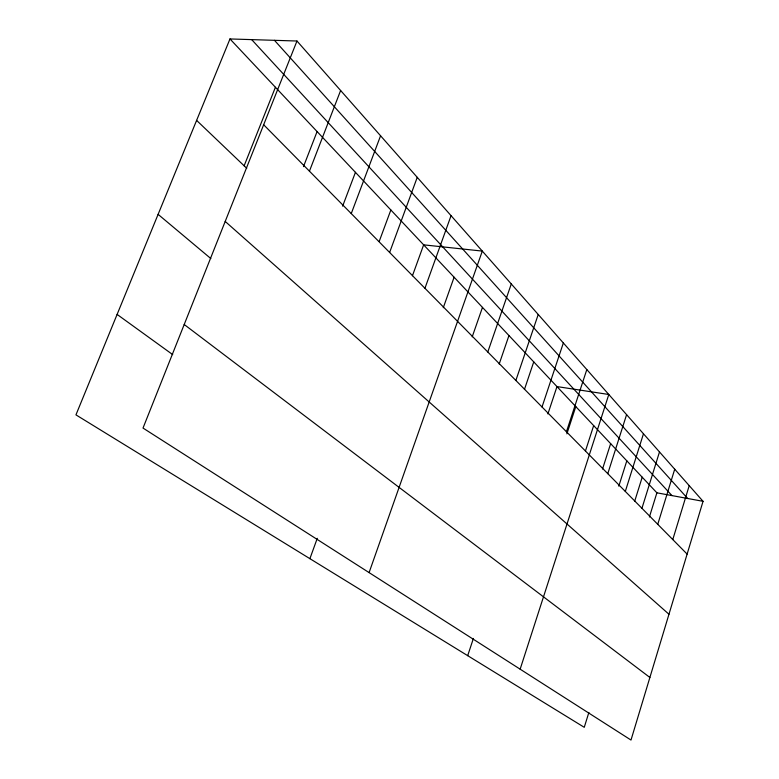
<?xml version="1.0" encoding="UTF-8"?>
<svg xmlns="http://www.w3.org/2000/svg" width="779" height="779" viewBox="0 0 779 779"><rect width="100%" height="100%" fill="white"/><g stroke="black" fill="none" stroke-linecap="round" stroke-linejoin="round"><path stroke-width="1.17" d="M296.974 41.014L703.048 501.316L631 740.05L143.015 428.061L296.974 41.014L229.98 38.95L75.953 414.866L584.26 727.313L588.866 712.454M672.783 539.565L689.22 485.648M657.749 524.316L674.721 469.201M649.394 517.022L656.892 492.815L229.98 38.95M641.945 508.288L659.492 451.937M634.642 501.384L642.208 477.206M618.799 486.164L626.813 460.827M625.313 491.432L643.464 433.776M602.537 469.007L610.648 443.65M607.786 473.661L626.598 414.652M585.448 450.992L593.666 425.597M520.148 669.18L608.808 394.486L556.975 386.588L547.9 413.931M566.44 431.751L586.821 369.567M566.878 433.835L575.798 406.599M467.692 655.665L473.408 638.429M542.018 406.989L563.353 342.964M524.442 389.471L533.742 361.884M515.864 380.464L538.231 314.492M499.193 364.036L508.96 335.545M487.79 351.991L511.287 283.946M472.21 336.84L482.474 307.393M369.09 572.604L482.308 251.091L423.649 244.849L412.451 275.737M443.29 307.686L454.108 277.236M424.945 288.279L451.051 215.666M309.896 558.67L317.277 538.318M389.627 252.464L417.242 177.349M379.188 241.48L390.854 209.979M351.261 213.563L380.571 135.77M342.633 206.153L355.438 172.334M309.438 171.166L340.627 90.5M303.479 166.638L317.092 131.563M244.139 165.8L275.415 87.267M656.892 492.815L703.048 501.316M117.113 314.424L172.714 354.62M184.204 324.502L649.881 677.467M158.108 214.352L210.846 258.57M225.209 221.44L668.966 614.251M196.61 120.394L246.748 168.293M263.662 124.757L687.117 554.093M251.685 39.622L671.965 495.59M274.461 40.323L687.653 498.482"/></g></svg>
